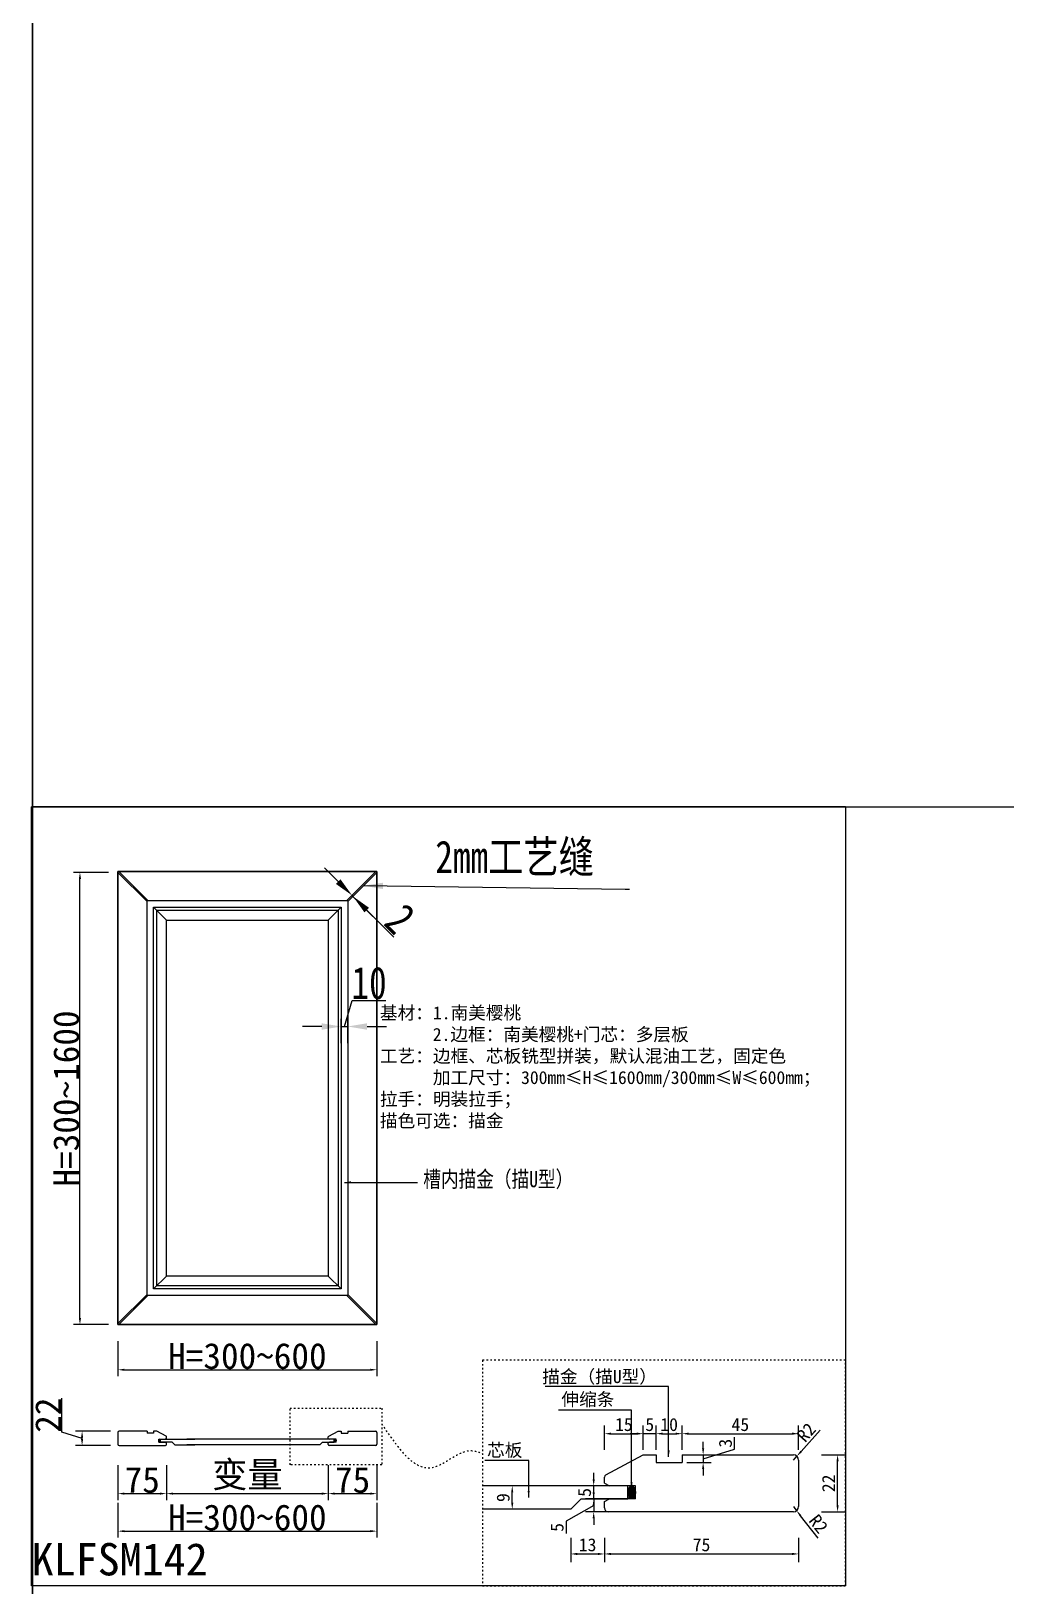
# Model space of a CAD drawing. Header units: millimetres. Extents: x 85186 to 129000, y -77269 to -36327.
# Drawn here: x 85316 to 86822, y -70512 to -68110 of the extents above; entities that cross this region are included whole.
import ezdxf

# ---------------------------------------------------------------- set-up
doc = ezdxf.new("R2010")
doc.units = ezdxf.units.MM
doc.linetypes.add('100', pattern=[30, 12, -18])
doc.layers.add('粗实线', color=7, linetype='Continuous')
doc.layers.add('细实线', color=251, linetype='Continuous')
doc.styles.add('KLF-1_宋体', font='SimSun.ttf')
doc.styles.get("Standard").update_dxf_attribs({"font": 'SimSun.ttf'})
doc.styles.add('ZB_宋体', font='SimSun.ttf')
doc.styles.add('宋体', font='SimSun.ttf', dxfattribs={"width": 0.8})
doc.dimstyles.new('ZB16-1.0+4倍大样', dxfattribs={"dimscale": 10, "dimtxt": 2, "dimasz": 1, "dimexe": 1.25, "dimexo": 0.625, "dimgap": 0.4, "dimtad": 1, "dimdec": 1, "dimlfac": 0.25, "dimtxsty": 'Standard', "dimcen": 2.5, "dimclrd": 144, "dimclre": 144, "dimclrt": 4, "dimadec": 0, "dimazin": 0, "dimtfac": 1, "dimtdec": 1, "dimtmove": 1, "dimatfit": 3, "dimfxlon": 1, "dimarcsym": 0})
doc.dimstyles.new('客来福标注小', dxfattribs={"dimscale": 20, "dimtxt": 2, "dimasz": 0.5, "dimexe": 0.5, "dimexo": 0, "dimgap": 0.05, "dimtad": 1, "dimdec": 0, "dimzin": 0, "dimdsep": 46, "dimtxsty": 'Standard', "dimcen": 0, "dimclrd": 256, "dimclre": 256, "dimclrt": 256, "dimadec": 0, "dimazin": 0, "dimtfac": 1, "dimtdec": 0, "dimtofl": 0, "dimtmove": 1, "dimatfit": 3, "dimfxl": 2.2, "dimfxlon": 1, "dimtolj": 1, "dimtzin": 0, "dimarcsym": 0})
doc.dimstyles.new('客来福衣柜标注大', dxfattribs={"dimscale": 20, "dimtxt": 2.5, "dimasz": 1.5, "dimexe": 0.6, "dimexo": 0, "dimgap": 0.1, "dimtad": 1, "dimdec": 0, "dimzin": 0, "dimdsep": 46, "dimtxsty": '宋体', "dimcen": 0, "dimclrd": 251, "dimclre": 251, "dimclrt": 256, "dimadec": 0, "dimazin": 0, "dimtfac": 1, "dimtdec": 0, "dimtofl": 0, "dimtmove": 1, "dimatfit": 3, "dimfxl": 3.8, "dimfxlon": 1, "dimtolj": 1, "dimtzin": 0, "dimarcsym": 0})

# ---------------------------------------------------------------- blocks, each defined once
blk = doc.blocks.new('*D2733')
at = {"lineweight": -2, "transparency": 16777216}
for p, q in [((85435.8, -69409.5), (85381.8, -69409.5)), ((85391.8, -70098.1), (85391.8, -69419.5)), ((85435.8, -70108.1), (85381.8, -70108.1))]:
    blk.add_line(p, q, dxfattribs=at)
at = {"transparency": 16777216}
for points in [[(85390.1, -69419.5), (85393.5, -69419.5), (85391.8, -69409.5)], [(85390.1, -70098.1), (85393.5, -70098.1), (85391.8, -70108.1)]]:
    blk.add_solid(points, dxfattribs=at)
at = {"layer": 'Defpoints', "color": 0, "transparency": 16777216}
for p in [(85391.8, -69409.5), (85494.1, -69409.5, 0), (85494.1, -70108.1, 0)]:
    blk.add_point(p, dxfattribs=at)
at = {"transparency": 16777216, "insert": (85370.8, -69758.8), "char_height": 40, "attachment_point": 5, "rotation": 90, "style": 'KLF-1_宋体'}
blk.add_mtext('\\A1;H=300~1600', dxfattribs=at)
blk = doc.blocks.new('*D2734')
at = {"lineweight": -2, "transparency": 16777216}
for p, q in [((85450.5, -70133.9), (85450.5, -70187.9)), ((85850.5, -70133.9), (85850.5, -70187.9)), ((85460.5, -70177.9), (85840.5, -70177.9))]:
    blk.add_line(p, q, dxfattribs=at)
at = {"transparency": 16777216}
for points in [[(85460.5, -70176.3), (85460.5, -70179.6), (85450.5, -70177.9)], [(85840.5, -70176.3), (85840.5, -70179.6), (85850.5, -70177.9)]]:
    blk.add_solid(points, dxfattribs=at)
at = {"layer": 'Defpoints', "color": 0, "transparency": 16777216}
for p in [(85850.5, -70038.8, 0), (85450.5, -70085.1, 0), (85850.5, -70177.9)]:
    blk.add_point(p, dxfattribs=at)
at = {"transparency": 16777216, "insert": (85650.5, -70156.9), "char_height": 40, "attachment_point": 5, "style": 'KLF-1_宋体'}
blk.add_mtext('\\A1;H=300~600', dxfattribs=at)
blk = doc.blocks.new('*D2735')
at = {"color": 251, "linetype": 'ByBlock', "lineweight": -2, "ltscale": 6, "transparency": 16777216}
for p, q in [((85791, -69423.8), (85769.8, -69402.6)), ((85808.9, -69448.4), (85820.7, -69436.6)), ((85810.3, -69449.8), (85822.1, -69438)), ((85813.6, -69446.5), (85812.2, -69445)), ((85876.6, -69509.5), (85813.6, -69446.5)), ((85834.8, -69467.7), (85856, -69488.9))]:
    blk.add_line(p, q, dxfattribs=at)
at = {"color": 251, "linetype": 'ByBlock', "ltscale": 6, "transparency": 16777216}
for points in [[(85794.5, -69420.3), (85787.4, -69427.4), (85812.2, -69445)], [(85838.3, -69464.1), (85831.3, -69471.2), (85813.6, -69446.5)]]:
    blk.add_solid(points, dxfattribs=at)
at = {"layer": 'Defpoints', "color": 0, "linetype": 'ByBlock', "ltscale": 6, "transparency": 16777216}
for p in [(85812.2, -69445), (85808.9, -69448.4), (85810.3, -69449.8)]:
    blk.add_point(p, dxfattribs=at)
at = {"linetype": 'ByBlock', "ltscale": 6, "transparency": 16777216, "insert": (85886.5, -69481.2), "char_height": 50, "attachment_point": 5, "rotation": 315, "style": '宋体'}
blk.add_mtext('\\A1;2', dxfattribs=at)
blk = doc.blocks.new('*D2736')
at = {"color": 251, "linetype": 'ByBlock', "lineweight": -2, "ltscale": 6, "transparency": 16777216}
for p, q in [((85800.5, -69647.6), (85812.5, -69607.6)), ((85812.5, -69607.6), (85864.4, -69607.6)), ((85795.5, -69673.4), (85795.5, -69635.6)), ((85805.5, -69673.4), (85805.5, -69635.6)), ((85765.5, -69647.6), (85735.5, -69647.6)), ((85795.5, -69647.6), (85805.5, -69647.6)), ((85835.5, -69647.6), (85865.5, -69647.6))]:
    blk.add_line(p, q, dxfattribs=at)
at = {"color": 251, "linetype": 'ByBlock', "ltscale": 6, "transparency": 16777216}
for points in [[(85765.5, -69642.6), (85765.5, -69652.6), (85795.5, -69647.6)], [(85835.5, -69642.6), (85835.5, -69652.6), (85805.5, -69647.6)]]:
    blk.add_solid(points, dxfattribs=at)
at = {"layer": 'Defpoints', "color": 0, "linetype": 'ByBlock', "ltscale": 6, "transparency": 16777216}
for p in [(85805.5, -69647.6), (85795.5, -69673.4), (85805.5, -69673.4)]:
    blk.add_point(p, dxfattribs=at)
at = {"linetype": 'ByBlock', "ltscale": 6, "transparency": 16777216, "insert": (85838.5, -69580.6), "char_height": 50, "attachment_point": 5, "style": '宋体'}
blk.add_mtext('\\A1;10', dxfattribs=at)
blk = doc.blocks.new('*D2737')
at = {"lineweight": -2, "transparency": 16777216}
for p, q in [((85450.5, -70325.3), (85450.5, -70379.3)), ((85525.5, -70325.3), (85525.5, -70379.3)), ((85460.5, -70369.3), (85515.5, -70369.3))]:
    blk.add_line(p, q, dxfattribs=at)
at = {"transparency": 16777216}
for points in [[(85460.5, -70367.6), (85460.5, -70370.9), (85450.5, -70369.3)], [(85515.5, -70367.6), (85515.5, -70370.9), (85525.5, -70369.3)]]:
    blk.add_solid(points, dxfattribs=at)
at = {"layer": 'Defpoints', "color": 0, "transparency": 16777216}
for p in [(85450.5, -70296.2), (85525.5, -70295), (85525.5, -70369.3)]:
    blk.add_point(p, dxfattribs=at)
at = {"transparency": 16777216, "insert": (85488, -70348.3), "char_height": 40, "attachment_point": 5, "style": 'KLF-1_宋体'}
blk.add_mtext('\\A1;75', dxfattribs=at)
blk = doc.blocks.new('*D2738')
at = {"lineweight": -2, "transparency": 16777216}
for p, q in [((85525.5, -70325.3), (85525.5, -70379.3)), ((85775.5, -70325.3), (85775.5, -70379.3)), ((85535.5, -70369.3), (85765.5, -70369.3))]:
    blk.add_line(p, q, dxfattribs=at)
at = {"transparency": 16777216}
for points in [[(85535.5, -70367.6), (85535.5, -70370.9), (85525.5, -70369.3)], [(85765.5, -70367.6), (85765.5, -70370.9), (85775.5, -70369.3)]]:
    blk.add_solid(points, dxfattribs=at)
at = {"layer": 'Defpoints', "color": 0, "transparency": 16777216}
for p in [(85525.5, -70295), (85775.5, -70304.4), (85775.5, -70369.3)]:
    blk.add_point(p, dxfattribs=at)
at = {"transparency": 16777216, "insert": (85650.5, -70342), "char_height": 40, "attachment_point": 5, "style": 'KLF-1_宋体'}
blk.add_mtext('\\A1;变量', dxfattribs=at)
blk = doc.blocks.new('*D2739')
at = {"lineweight": -2, "transparency": 16777216}
for p, q in [((85775.5, -70325.3), (85775.5, -70379.3)), ((85850.5, -70325.3), (85850.5, -70379.3)), ((85785.5, -70369.3), (85840.5, -70369.3))]:
    blk.add_line(p, q, dxfattribs=at)
at = {"transparency": 16777216}
for points in [[(85785.5, -70367.6), (85785.5, -70370.9), (85775.5, -70369.3)], [(85840.5, -70367.6), (85840.5, -70370.9), (85850.5, -70369.3)]]:
    blk.add_solid(points, dxfattribs=at)
at = {"layer": 'Defpoints', "color": 0, "transparency": 16777216}
for p in [(85775.5, -70304.4), (85850.5, -70296.2), (85850.5, -70369.3)]:
    blk.add_point(p, dxfattribs=at)
at = {"transparency": 16777216, "insert": (85813, -70348.3), "char_height": 40, "attachment_point": 5, "style": 'KLF-1_宋体'}
blk.add_mtext('\\A1;75', dxfattribs=at)
blk = doc.blocks.new('*D2740')
at = {"lineweight": -2, "transparency": 16777216}
for p, q in [((85363.6, -70274.5), (85363.6, -70221.8)), ((85395.1, -70283.9), (85363.6, -70274.5)), ((85439.1, -70272.9), (85385.1, -70272.9)), ((85395.1, -70284.9), (85395.1, -70282.9)), ((85439.1, -70294.9), (85385.1, -70294.9))]:
    blk.add_line(p, q, dxfattribs=at)
at = {"transparency": 16777216}
for points in [[(85393.4, -70282.9), (85396.8, -70282.9), (85395.1, -70272.9)], [(85393.4, -70284.9), (85396.8, -70284.9), (85395.1, -70294.9)]]:
    blk.add_solid(points, dxfattribs=at)
at = {"layer": 'Defpoints', "color": 0, "transparency": 16777216}
for p in [(85395.1, -70272.9), (85477, -70272.9), (85477, -70294.9)]:
    blk.add_point(p, dxfattribs=at)
at = {"transparency": 16777216, "insert": (85342.6, -70248.1), "char_height": 40, "attachment_point": 5, "rotation": 90, "style": 'KLF-1_宋体'}
blk.add_mtext('\\A1;22', dxfattribs=at)
blk = doc.blocks.new('*D2741')
at = {"lineweight": -2, "transparency": 16777216}
for p, q in [((85450.5, -70383.3), (85450.5, -70437.3)), ((85850.5, -70383.3), (85850.5, -70437.3)), ((85460.5, -70427.3), (85840.5, -70427.3))]:
    blk.add_line(p, q, dxfattribs=at)
at = {"transparency": 16777216}
for points in [[(85460.5, -70425.6), (85460.5, -70428.9), (85450.5, -70427.3)], [(85840.5, -70425.6), (85840.5, -70428.9), (85850.5, -70427.3)]]:
    blk.add_solid(points, dxfattribs=at)
at = {"layer": 'Defpoints', "color": 0, "transparency": 16777216}
for p in [(85850.5, -70288.1, 0), (85450.5, -70334.4, 0), (85850.5, -70427.3)]:
    blk.add_point(p, dxfattribs=at)
at = {"transparency": 16777216, "insert": (85650.5, -70406.3), "char_height": 40, "attachment_point": 5, "style": 'KLF-1_宋体'}
blk.add_mtext('\\A1;H=300~600', dxfattribs=at)
blk = doc.blocks.new('*D2742')
at = {"color": 144, "lineweight": -2, "transparency": 16777216}
for p, q in [((86084.7, -70357.4), (86047.2, -70357.4)), ((86059.7, -70383.4), (86059.7, -70367.4)), ((86084.7, -70393.4), (86047.2, -70393.4))]:
    blk.add_line(p, q, dxfattribs=at)
at = {"color": 144, "transparency": 16777216}
for points in [[(86058, -70367.4), (86061.3, -70367.4), (86059.7, -70357.4)], [(86058, -70383.4), (86061.3, -70383.4), (86059.7, -70393.4)]]:
    blk.add_solid(points, dxfattribs=at)
at = {"layer": 'Defpoints', "color": 0, "transparency": 16777216}
for p in [(86059.7, -70357.4), (86133.1, -70357.4), (86133.1, -70393.4)]:
    blk.add_point(p, dxfattribs=at)
at = {"color": 4, "transparency": 16777216, "insert": (86045.7, -70375.4), "char_height": 20, "attachment_point": 5, "rotation": 90}
blk.add_mtext('9', dxfattribs=at)
blk = doc.blocks.new('*D2743')
at = {"color": 144, "lineweight": -2, "transparency": 16777216}
for p, q in [((86202.1, -70437.5), (86202.1, -70475)), ((86502.1, -70437.5), (86502.1, -70475)), ((86212.1, -70462.5), (86492.1, -70462.5))]:
    blk.add_line(p, q, dxfattribs=at)
at = {"color": 144, "transparency": 16777216}
for points in [[(86212.1, -70460.8), (86212.1, -70464.2), (86202.1, -70462.5)], [(86492.1, -70460.8), (86492.1, -70464.2), (86502.1, -70462.5)]]:
    blk.add_solid(points, dxfattribs=at)
at = {"layer": 'Defpoints', "color": 0, "transparency": 16777216}
for p in [(86202.1, -70343.8), (86502.1, -70343.8), (86502.1, -70462.5)]:
    blk.add_point(p, dxfattribs=at)
at = {"color": 4, "transparency": 16777216, "insert": (86352.1, -70448.5), "char_height": 20, "attachment_point": 5}
blk.add_mtext('75', dxfattribs=at)
blk = doc.blocks.new('*D2744')
at = {"color": 144, "lineweight": -2, "transparency": 16777216}
for p, q in [((86537.3, -70309.4), (86574.8, -70309.4)), ((86562.3, -70387.4), (86562.3, -70319.4)), ((86537.3, -70397.4), (86574.8, -70397.4))]:
    blk.add_line(p, q, dxfattribs=at)
at = {"color": 144, "transparency": 16777216}
for points in [[(86560.6, -70319.4), (86564, -70319.4), (86562.3, -70309.4)], [(86560.6, -70387.4), (86564, -70387.4), (86562.3, -70397.4)]]:
    blk.add_solid(points, dxfattribs=at)
at = {"layer": 'Defpoints', "color": 0, "transparency": 16777216}
for p in [(86441.2, -70309.4), (86562.3, -70309.4), (86441.2, -70397.4)]:
    blk.add_point(p, dxfattribs=at)
at = {"color": 4, "transparency": 16777216, "insert": (86548.3, -70353.4), "char_height": 20, "attachment_point": 5, "rotation": 90}
blk.add_mtext('22', dxfattribs=at)
blk = doc.blocks.new('*D2745')
at = {"color": 144, "lineweight": -2, "transparency": 16777216}
for p, q in [((86150.1, -70437.5), (86150.1, -70475)), ((86202.1, -70437.5), (86202.1, -70475)), ((86160.1, -70462.5), (86192.1, -70462.5))]:
    blk.add_line(p, q, dxfattribs=at)
at = {"color": 144, "transparency": 16777216}
for points in [[(86160.1, -70460.8), (86160.1, -70464.2), (86150.1, -70462.5)], [(86192.1, -70460.8), (86192.1, -70464.2), (86202.1, -70462.5)]]:
    blk.add_solid(points, dxfattribs=at)
at = {"layer": 'Defpoints', "color": 0, "transparency": 16777216}
for p in [(86150.1, -70393.4), (86202.1, -70386.4), (86202.1, -70462.5)]:
    blk.add_point(p, dxfattribs=at)
at = {"color": 4, "transparency": 16777216, "insert": (86176.1, -70448.5), "char_height": 20, "attachment_point": 5}
blk.add_mtext('13', dxfattribs=at)
blk = doc.blocks.new('*D2746')
at = {"color": 144, "lineweight": -2, "transparency": 16777216}
for p, q in [((86202.1, -70301.7), (86202.1, -70264.2)), ((86262.1, -70301.7), (86262.1, -70264.2)), ((86212.1, -70276.7), (86252.1, -70276.7))]:
    blk.add_line(p, q, dxfattribs=at)
at = {"color": 144, "transparency": 16777216}
for points in [[(86212.1, -70275), (86212.1, -70278.3), (86202.1, -70276.7)], [(86252.1, -70275), (86252.1, -70278.3), (86262.1, -70276.7)]]:
    blk.add_solid(points, dxfattribs=at)
at = {"layer": 'Defpoints', "color": 0, "transparency": 16777216}
for p in [(86262.1, -70276.7), (86262.1, -70328.1), (86202.1, -70367.3)]:
    blk.add_point(p, dxfattribs=at)
at = {"color": 4, "transparency": 16777216, "insert": (86232.1, -70262.7), "char_height": 20, "attachment_point": 5}
blk.add_mtext('15', dxfattribs=at)
blk = doc.blocks.new('*D2747')
at = {"color": 144, "lineweight": -2, "transparency": 16777216}
for p, q in [((86282.1, -70301.7), (86282.1, -70264.2)), ((86322.1, -70301.7), (86322.1, -70264.2)), ((86292.1, -70276.7), (86312.1, -70276.7))]:
    blk.add_line(p, q, dxfattribs=at)
at = {"color": 144, "transparency": 16777216}
for points in [[(86292.1, -70275), (86292.1, -70278.3), (86282.1, -70276.7)], [(86312.1, -70275), (86312.1, -70278.3), (86322.1, -70276.7)]]:
    blk.add_solid(points, dxfattribs=at)
at = {"layer": 'Defpoints', "color": 0, "transparency": 16777216}
for p in [(86322.1, -70276.7), (86282.1, -70309.4), (86322.1, -70309.4)]:
    blk.add_point(p, dxfattribs=at)
at = {"color": 4, "transparency": 16777216, "insert": (86302.1, -70262.7), "char_height": 20, "attachment_point": 5}
blk.add_mtext('10', dxfattribs=at)
blk = doc.blocks.new('*D2748')
at = {"color": 144, "lineweight": -2, "transparency": 16777216}
for p, q in [((86322.1, -70301.7), (86322.1, -70264.2)), ((86502.1, -70301.7), (86502.1, -70264.2)), ((86332.1, -70276.7), (86492.1, -70276.7))]:
    blk.add_line(p, q, dxfattribs=at)
at = {"color": 144, "transparency": 16777216}
for points in [[(86332.1, -70275), (86332.1, -70278.3), (86322.1, -70276.7)], [(86492.1, -70275), (86492.1, -70278.3), (86502.1, -70276.7)]]:
    blk.add_solid(points, dxfattribs=at)
at = {"layer": 'Defpoints', "color": 0, "transparency": 16777216}
for p in [(86502.1, -70276.7), (86322.1, -70315.4), (86502.1, -70343.8)]:
    blk.add_point(p, dxfattribs=at)
at = {"color": 4, "transparency": 16777216, "insert": (86412.1, -70262.7), "char_height": 20, "attachment_point": 5}
blk.add_mtext('45', dxfattribs=at)
blk = doc.blocks.new('*D2749')
at = {"color": 144, "lineweight": -2, "transparency": 16777216}
for p, q in [((86262.1, -70301.7), (86262.1, -70264.2)), ((86282.1, -70301.7), (86282.1, -70264.2)), ((86252.1, -70276.7), (86242.1, -70276.7)), ((86282.1, -70276.7), (86262.1, -70276.7)), ((86292.1, -70276.7), (86302.1, -70276.7))]:
    blk.add_line(p, q, dxfattribs=at)
at = {"color": 144, "transparency": 16777216}
for points in [[(86252.1, -70275), (86252.1, -70278.3), (86262.1, -70276.7)], [(86292.1, -70275), (86292.1, -70278.3), (86282.1, -70276.7)]]:
    blk.add_solid(points, dxfattribs=at)
at = {"layer": 'Defpoints', "color": 0, "transparency": 16777216}
for p in [(86262.1, -70276.7), (86262.1, -70309.4), (86282.1, -70309.4)]:
    blk.add_point(p, dxfattribs=at)
at = {"color": 4, "transparency": 16777216, "insert": (86272.1, -70262.7), "char_height": 20, "attachment_point": 5}
blk.add_mtext('5', dxfattribs=at)
blk = doc.blocks.new('*D2750')
at = {"color": 144, "lineweight": -2, "transparency": 16777216}
for p, q in [((86403.1, -70300.8), (86403.1, -70282)), ((86329.6, -70309.4), (86367.1, -70309.4)), ((86354.6, -70299.4), (86354.6, -70289.4)), ((86354.6, -70315.4), (86403.1, -70300.8)), ((86354.6, -70309.4), (86354.6, -70321.4)), ((86354.6, -70309.4), (86354.6, -70321.4)), ((86329.6, -70321.4), (86367.1, -70321.4)), ((86354.6, -70331.4), (86354.6, -70341.4))]:
    blk.add_line(p, q, dxfattribs=at)
at = {"color": 144, "transparency": 16777216}
for points in [[(86352.9, -70299.4), (86356.3, -70299.4), (86354.6, -70309.4)], [(86352.9, -70331.4), (86356.3, -70331.4), (86354.6, -70321.4)]]:
    blk.add_solid(points, dxfattribs=at)
at = {"layer": 'Defpoints', "color": 0, "transparency": 16777216}
for p in [(86322.1, -70309.4), (86322.1, -70321.4), (86354.6, -70321.4)]:
    blk.add_point(p, dxfattribs=at)
at = {"color": 4, "transparency": 16777216, "insert": (86389.1, -70291.4), "char_height": 20, "attachment_point": 5, "rotation": 90}
blk.add_mtext('3', dxfattribs=at)
blk = doc.blocks.new('*D2751')
at = {"color": 144, "lineweight": -2, "transparency": 16777216}
for p, q in [((86210.5, -70357.4), (86173, -70357.4)), ((86185.5, -70347.4), (86185.5, -70337.4)), ((86185.5, -70377.4), (86185.5, -70357.4)), ((86210.5, -70377.4), (86173, -70377.4)), ((86185.5, -70387.4), (86185.5, -70397.4))]:
    blk.add_line(p, q, dxfattribs=at)
at = {"color": 144, "transparency": 16777216}
for points in [[(86183.9, -70347.4), (86187.2, -70347.4), (86185.5, -70357.4)], [(86183.9, -70387.4), (86187.2, -70387.4), (86185.5, -70377.4)]]:
    blk.add_solid(points, dxfattribs=at)
at = {"layer": 'Defpoints', "color": 0, "transparency": 16777216}
for p in [(86185.5, -70357.4), (86221.9, -70357.4), (86221.9, -70377.4)]:
    blk.add_point(p, dxfattribs=at)
at = {"color": 4, "transparency": 16777216, "insert": (86171.5, -70367.4), "char_height": 20, "attachment_point": 5, "rotation": 90}
blk.add_mtext('5', dxfattribs=at)
blk = doc.blocks.new('*D2752')
at = {"color": 144, "lineweight": -2, "transparency": 16777216}
for p, q in [((86185.5, -70367.4), (86185.5, -70357.4)), ((86210.5, -70377.4), (86173, -70377.4)), ((86185.5, -70377.4), (86185.5, -70397.4)), ((86185.5, -70377.4), (86185.5, -70397.4)), ((86185.5, -70387.4), (86143, -70412)), ((86210.5, -70397.4), (86173, -70397.4)), ((86185.5, -70407.4), (86185.5, -70417.4)), ((86143, -70412), (86143, -70430.9))]:
    blk.add_line(p, q, dxfattribs=at)
at = {"color": 144, "transparency": 16777216}
for points in [[(86183.9, -70367.4), (86187.2, -70367.4), (86185.5, -70377.4)], [(86183.9, -70407.4), (86187.2, -70407.4), (86185.5, -70397.4)]]:
    blk.add_solid(points, dxfattribs=at)
at = {"layer": 'Defpoints', "color": 0, "transparency": 16777216}
for p in [(86221.9, -70377.4), (86185.5, -70397.4), (86221.9, -70397.4)]:
    blk.add_point(p, dxfattribs=at)
at = {"color": 4, "transparency": 16777216, "insert": (86129, -70421.5), "char_height": 20, "attachment_point": 5, "rotation": 90}
blk.add_mtext('5', dxfattribs=at)
blk = doc.blocks.new('*D2753')
at = {"color": 144, "lineweight": -2, "transparency": 16777216}
for p, q in [((86535.5, -70271.3), (86506.1, -70304)), ((86494.1, -70317.4), (86499.4, -70311.4))]:
    blk.add_line(p, q, dxfattribs=at)
at = {"color": 144, "transparency": 16777216}
blk.add_solid([(86504.9, -70302.9), (86507.3, -70305.1), (86499.4, -70311.4)], dxfattribs=at)
at = {"layer": 'Defpoints', "color": 0, "transparency": 16777216}
for p in [(86499.4, -70311.4), (86494.1, -70317.4)]:
    blk.add_point(p, dxfattribs=at)
at = {"color": 4, "transparency": 16777216, "insert": (86513.7, -70274.6), "char_height": 20, "attachment_point": 5, "rotation": 48.0417}
blk.add_mtext('R2', dxfattribs=at)
blk = doc.blocks.new('*D2754')
at = {"color": 144, "lineweight": -2, "transparency": 16777216}
for p, q in [((86494.1, -70389.4), (86499, -70395.7)), ((86532.4, -70438), (86505.2, -70403.5))]:
    blk.add_line(p, q, dxfattribs=at)
at = {"color": 144, "transparency": 16777216}
blk.add_solid([(86506.5, -70402.5), (86503.9, -70404.6), (86499, -70395.7)], dxfattribs=at)
at = {"layer": 'Defpoints', "color": 0, "transparency": 16777216}
for p in [(86494.1, -70389.4), (86499, -70395.7)]:
    blk.add_point(p, dxfattribs=at)
at = {"color": 4, "transparency": 16777216, "insert": (86532.9, -70416), "char_height": 20, "attachment_point": 5, "rotation": 308.2195}
blk.add_mtext('R2', dxfattribs=at)

msp = doc.modelspace()

# ---------------------------------------------------------------- hatches: boundary and pattern name
at = {"layer": '细实线'}
h = msp.add_hatch(color=256, dxfattribs=at)
edge = h.paths.add_edge_path()
edge.add_ellipse((85514.951, -70287.443), major_axis=(0, 2.5), ratio=0.6, start_angle=90, end_angle=180, ccw=False)
edge.add_ellipse((85514.951, -70287.443), major_axis=(0, 2.5), ratio=0.6, start_angle=0, end_angle=90, ccw=False)
edge.add_ellipse((85514.951, -70287.443), major_axis=(0, 2.5), ratio=0.6, start_angle=180, end_angle=360, ccw=False)
h = msp.add_hatch(color=256, dxfattribs=at)
edge = h.paths.add_edge_path()
edge.add_ellipse((85786.045, -70287.443), major_axis=(0, 2.5), ratio=0.6, start_angle=180, end_angle=270)
edge.add_ellipse((85786.045, -70287.443), major_axis=(0, 2.5), ratio=0.6, start_angle=270, end_angle=360)
edge.add_ellipse((85786.045, -70287.443), major_axis=(0, 2.5), ratio=0.6, start_angle=0, end_angle=180)
h = msp.add_hatch(color=256, dxfattribs=at)
edge = h.paths.add_edge_path()
edge.add_ellipse((86244.061, -70367.384), major_axis=(0, 10), ratio=0.6, start_angle=180, end_angle=270)
edge.add_ellipse((86244.061, -70367.384), major_axis=(0, 10), ratio=0.6, start_angle=270, end_angle=360)
edge.add_ellipse((86244.061, -70367.384), major_axis=(0, 10), ratio=0.6, start_angle=0, end_angle=180)

# ---------------------------------------------------------------- linework, layer by layer
for p, q in [((85318.615, -36326.918), (85318.615, -77269.2)), ((86574.299, -69308.236), (85317.175, -69308.236)), ((85317.175, -69308.236), (86574.299, -69308.236)), ((85317.175, -69308.236), (128998.286, -69308.236)), ((85862.959, -69308.236), (85531.801, -69308.236)), ((86001.069, -69308.236), (85862.959, -69308.236)), ((85862.959, -69308.236), (86340.098, -69308.236)), ((86340.098, -69308.236), (86001.069, -69308.236)), ((86574.299, -69308.236), (86340.098, -69308.236)), ((86574.299, -69308.236), (86340.098, -69308.236)), ((85534.451, -70289.943), (85538.451, -70293.943)), ((85766.545, -70289.943), (85762.545, -70293.943)), ((86166.061, -70377.384), (86150.061, -70393.384))]:
    msp.add_line(p, q)
at = {"color": 0}
msp.add_line((85317.175, -70511.858), (85317.175, -69308.236), dxfattribs=at)
at = {"color": 3}
for q in [(85317.175, -69308.236), (86574.299, -70511.858)]:
    msp.add_line((86574.299, -69308.236), q, dxfattribs=at)
msp.add_lwpolyline([(85318.615, -36326.918), (128998.287, -36326.918), (128998.287, -77269.2), (85318.615, -77269.2)], close=True)
at = {"color": 0}
for points in [[(85317.175, -69308.236), (86574.299, -69308.236), (86574.299, -70511.858), (85317.175, -70511.858)], [(85450.451, -69408.094), (85850.451, -69408.094), (85850.451, -70108.094), (85450.451, -70108.094)]]:
    msp.add_lwpolyline(points, close=True, dxfattribs=at)
at = {"color": 2}
msp.add_lwpolyline([(85450.451, -70108.094), (85850.451, -70108.094), (85850.451, -69408.094), (85450.451, -69408.094)], close=True, dxfattribs=at)
at = {"color": 251, "linetype": '100', "ltscale": 0.2}
for points in [[(86574.299, -70163.159), (86013.764, -70163.159), (86013.764, -70511.858), (86574.299, -70511.858)], [(85716.48, -70237.347), (85858.108, -70237.347), (85858.108, -70324.712), (85716.48, -70324.712)]]:
    msp.add_lwpolyline(points, close=True, dxfattribs=at)
msp.add_open_spline([(85858.108, -70261.653), (85883.056, -70298.746), (85922.318, -70357.123), (85981.878, -70297.448), (86006.676, -70304.213), (86013.764, -70307.891)], degree=3, knots=[0, 0, 0, 0, 104.12393614, 163.86704004, 188.21827368, 188.21827368, 188.21827368, 188.21827368], dxfattribs=at)
at = {"layer": '粗实线'}
for p, q in [((85450.451, -70274.943), (85450.451, -70292.943)), ((85495.451, -70272.943), (85452.451, -70272.943)), ((85495.451, -70272.943), (85495.451, -70275.943)), ((85505.451, -70275.943), (85495.451, -70275.943)), ((85510.451, -70272.943), (85505.451, -70272.943)), ((85505.451, -70272.943), (85505.451, -70275.943)), ((85524.921, -70280.661), (85510.451, -70272.943)), ((85513.451, -70284.943), (85523.451, -70284.943)), ((85513.451, -70289.943), (85513.451, -70284.943)), ((85516.451, -70289.943), (85516.451, -70284.943)), ((85516.451, -70284.943), (85569.194, -70284.943)), ((85525.451, -70283.943), (85523.451, -70284.943)), ((85525.451, -70283.943), (85525.451, -70281.543)), ((85784.545, -70284.943), (85556.914, -70284.943)), ((85775.545, -70283.943), (85775.545, -70281.543)), ((85775.545, -70283.943), (85777.545, -70284.943)), ((85776.074, -70280.661), (85790.545, -70272.943)), ((85787.545, -70284.943), (85777.545, -70284.943)), ((85784.545, -70289.943), (85784.545, -70284.943)), ((85787.545, -70289.943), (85787.545, -70284.943)), ((85790.545, -70272.943), (85795.545, -70272.943)), ((85795.545, -70272.943), (85795.545, -70275.943)), ((85795.545, -70275.943), (85805.545, -70275.943)), ((85805.545, -70272.943), (85848.545, -70272.943)), ((85805.545, -70272.943), (85805.545, -70275.943)), ((85850.545, -70274.943), (85850.545, -70292.943)), ((85452.451, -70294.943), (85523.951, -70294.943)), ((85513.451, -70289.943), (85523.451, -70289.943)), ((85534.451, -70289.943), (85516.451, -70289.943)), ((85525.451, -70290.943), (85523.451, -70289.943)), ((85525.451, -70293.443), (85525.451, -70290.943)), ((85538.451, -70293.943), (85569.219, -70293.943)), ((85762.545, -70293.943), (85556.889, -70293.943)), ((85766.545, -70289.943), (85784.545, -70289.943)), ((85775.545, -70290.943), (85777.545, -70289.943)), ((85775.545, -70293.443), (85775.545, -70290.943)), ((85848.545, -70294.943), (85777.045, -70294.943)), ((85787.545, -70289.943), (85777.545, -70289.943)), ((86204.179, -70340.255), (86262.061, -70309.384)), ((86262.061, -70309.384), (86282.061, -70309.384)), ((86322.061, -70309.384), (86494.061, -70309.384)), ((86502.061, -70317.384), (86502.061, -70389.384)), ((86238.061, -70357.384), (86013.764, -70357.384)), ((86202.061, -70353.384), (86202.061, -70343.784)), ((86202.061, -70353.384), (86210.061, -70357.384)), ((86250.061, -70357.384), (86210.061, -70357.384)), ((86238.061, -70377.384), (86238.061, -70357.384)), ((86250.061, -70377.384), (86250.061, -70357.384)), ((86166.061, -70377.384), (86238.061, -70377.384)), ((86202.061, -70381.384), (86210.061, -70377.384)), ((86202.061, -70391.384), (86202.061, -70381.384)), ((86250.061, -70377.384), (86210.061, -70377.384)), ((86150.061, -70393.384), (86013.764, -70393.384)), ((86494.061, -70397.384), (86208.061, -70397.384))]:
    msp.add_line(p, q, dxfattribs=at)
at = {"layer": '粗实线', "color": 1}
for p, q in [((86282.061, -70309.384), (86282.061, -70321.384)), ((86322.061, -70309.384), (86322.061, -70321.384)), ((86282.061, -70321.384), (86322.061, -70321.384))]:
    msp.add_line(p, q, dxfattribs=at)
at = {"layer": '粗实线'}
for points in [[(85450.451, -69408.094), (85850.545, -69408.094), (85850.545, -70108.094), (85450.451, -70108.094)], [(85525.451, -69483.094), (85775.545, -69483.094), (85775.545, -70033.094), (85525.451, -70033.094)]]:
    msp.add_lwpolyline(points, close=True, dxfattribs=at)
at = {"layer": '粗实线', "color": 1}
for points in [[(85495.451, -69453.094), (85805.545, -69453.094), (85805.545, -70063.094), (85495.451, -70063.094)], [(85505.451, -69463.094), (85795.545, -69463.094), (85795.545, -70053.094), (85505.451, -70053.094)]]:
    msp.add_lwpolyline(points, close=True, dxfattribs=at)
at = {"layer": '粗实线'}
for centre, radius, start, end in [((85452.451, -70274.943), 2, 90, 180), ((85524.451, -70281.543), 1, 0, 61.927513), ((85776.545, -70281.543), 1, 118.072487, 180), ((85848.545, -70274.943), 2, 0, 90), ((85452.451, -70292.943), 2, 180, 270), ((85523.951, -70293.443), 1.5, 270, 0), ((85777.045, -70293.443), 1.5, 180, 270), ((85848.545, -70292.943), 2, 270, 0), ((86494.061, -70317.384), 8, 0, 90), ((86206.061, -70343.784), 4, 118.072487, 180), ((86208.061, -70391.384), 6, 180, 270), ((86494.061, -70389.384), 8, 270, 0)]:
    msp.add_arc(centre, radius, start, end, dxfattribs=at)
at = {"layer": '细实线'}
for p, q in [((85495.451, -69454.508, 0), (85450.451, -69409.508, 0)), ((85496.865, -69453.094, 0), (85451.865, -69408.094, 0)), ((85804.131, -69453.094, 0), (85849.131, -69408.094, 0)), ((85805.545, -69454.508, 0), (85850.545, -69409.508, 0)), ((85525.451, -69483.094, 0), (85505.451, -69463.094, 0)), ((85775.545, -69483.094, 0), (85795.545, -69463.094, 0)), ((85525.451, -70033.094, 0), (85505.451, -70053.094, 0)), ((85775.545, -70033.094, 0), (85795.545, -70053.094, 0)), ((85495.451, -70061.68, 0), (85450.451, -70106.68, 0)), ((85496.865, -70063.094, 0), (85451.865, -70108.094, 0)), ((85804.131, -70063.094, 0), (85849.131, -70108.094, 0)), ((85805.545, -70061.68, 0), (85850.545, -70106.68, 0))]:
    msp.add_line(p, q, dxfattribs=at)
msp.add_lwpolyline([(85510.451, -69468.094), (85790.545, -69468.094), (85790.545, -70048.094), (85510.451, -70048.094)], close=True, dxfattribs=at)
at = {"layer": '细实线', "extrusion": (0, 0, -1)}
msp.add_ellipse((85514.951, -70287.443), major_axis=(0, 2.5), ratio=0.6, dxfattribs=at)
at = {"layer": '细实线'}
for centre, major_axis in [((85786.045, -70287.443), (0, 2.5)), ((86244.061, -70367.384), (0, 10))]:
    msp.add_ellipse(centre, major_axis=major_axis, ratio=0.6, dxfattribs=at)

# ---------------------------------------------------------------- texts
at = {"lineweight": 25, "attachment_point": 1}
for s, insert, char_height, width, style in [('基材：1.南美樱桃\\P      2.边框：南美樱桃+门芯：多层板\\P工艺：边框、芯板铣型拼装，默认混油工艺，固定色\\P      加工尺寸：300mm≤H≤1600mm/300mm≤W≤600mm；\\P拉手：明装拉手；\\P描色可选：描金', (85855.267, -69616.446), 20, 722.3022, 'ZB_宋体'), ('KLFSM142', (85317.175, -70445.657), 50, 6766.6201, 'KLF-1_宋体')]:
    msp.add_mtext(s, dxfattribs=dict(at, insert=insert, char_height=char_height, width=width, style=style))
at = {"color": 2, "char_height": 20, "attachment_point": 9, "style": 'ZB_宋体'}
for s, insert in [('{\\C256;描金（描U型）}', (86283.231, -70201.031)), ('{\\C256;伸缩条}', (86217.436, -70235.741)), ('{\\C256;芯板}', (86075.36, -70314.374))]:
    msp.add_mtext(s, dxfattribs=dict(at, insert=insert))
at = {"layer": '粗实线', "width": 545.0046, "attachment_point": 1, "style": '宋体'}
for s, insert, char_height in [('2mm工艺缝', (85940.769, -69360.382, 0), 50), ('槽内描金（描U型）', (85922.18, -69870.788), 25)]:
    msp.add_mtext(s, dxfattribs=dict(at, insert=insert, char_height=char_height))

# ---------------------------------------------------------------- dimensions: what is measured, and where the dimension line sits
at = {"color": 0}
dim = msp.add_linear_dim(base=(85391.803, -69409.508, 0), p1=(85494.08, -70108.094), p2=(85494.08, -69409.508, 0), angle=90, text='H=300~1600', dimstyle='客来福标注小', override={"dimtxsty": 'KLF-1_宋体'}, dxfattribs=at)
dim.commit()
dim.dimension.update_dxf_attribs({"geometry": '*D2733', "text_midpoint": (85370.803, -69758.801, 0)})
at = {"color": 0, "linetype": 'ByBlock', "ltscale": 6}
dim = msp.add_linear_dim(base=(85812.185, -69445.04, 0), p1=(85810.269, -69449.784, 0), p2=(85808.855, -69448.369, 0), angle=135, dimstyle='客来福衣柜标注大', override={"dimtxsty": '宋体'}, dxfattribs=at)
dim.commit()
dim.dimension.update_dxf_attribs({"geometry": '*D2735', "text_midpoint": (85894.152, -69473.524, 0), "dimtype": 161})
dim = msp.add_linear_dim(base=(85805.545, -69647.573), p1=(85795.545, -69673.381), p2=(85805.545, -69673.381), dimstyle='客来福衣柜标注大', override={"dimtxsty": '宋体'}, dxfattribs=at)
dim.commit()
dim.dimension.update_dxf_attribs({"geometry": '*D2736', "text_midpoint": (85814.545, -69580.573)})
at = {"color": 0}
for base, p1, p2, text, picture, middle in [((85850.545, -70177.945), (85450.451, -70085.116, 0), (85850.545, -70038.778, 0), 'H=300~600', '*D2734', (85650.498, -70156.945)), ((85850.545, -70427.273), (85450.451, -70334.444, 0), (85850.545, -70288.106, 0), 'H=300~600', '*D2741', (85650.498, -70406.273)), ((85775.545, -70369.272), (85525.451, -70294.956), (85775.545, -70304.406), '变量', '*D2738', (85650.498, -70342.015))]:
    dim = msp.add_linear_dim(base=base, p1=p1, p2=p2, text=text, dimstyle='客来福标注小', override={"dimtxsty": 'KLF-1_宋体'}, dxfattribs=at)
    dim.commit()
    dim.dimension.update_dxf_attribs({"geometry": picture, "text_midpoint": middle})
dim = msp.add_linear_dim(base=(85395.1, -70272.943), p1=(85476.984, -70294.943), p2=(85476.984, -70272.943), angle=90, dimstyle='客来福标注小', override={"dimtxsty": 'KLF-1_宋体'}, dxfattribs=at)
dim.commit()
dim.dimension.update_dxf_attribs({"geometry": '*D2740', "text_midpoint": (85342.6, -70273.493)})
at = {"color": 2}
dim = msp.add_linear_dim(base=(86262.061, -70276.668), p1=(86202.061, -70367.344), p2=(86262.061, -70328.144), dimstyle='ZB16-1.0+4倍大样', dxfattribs=at)
dim.commit()
dim.dimension.update_dxf_attribs({"geometry": '*D2746', "text_midpoint": (86232.061, -70276.668), "dimtype": 160})
for base, p1, p2, picture, middle in [((86262.061, -70276.668), (86282.061, -70309.384), (86262.061, -70309.384), '*D2749', (86272.061, -70262.668)), ((86322.061, -70276.668), (86282.061, -70309.384), (86322.061, -70309.384), '*D2747', (86302.061, -70262.668)), ((86502.061, -70276.668), (86322.061, -70315.384), (86502.061, -70343.784), '*D2748', (86412.061, -70262.668)), ((86502.061, -70462.484), (86202.061, -70343.784), (86502.061, -70343.784), '*D2743', (86352.061, -70448.484)), ((86202.061, -70462.484), (86150.061, -70393.384), (86202.061, -70386.384), '*D2745', (86176.061, -70448.484))]:
    dim = msp.add_linear_dim(base=base, p1=p1, p2=p2, dimstyle='ZB16-1.0+4倍大样', dxfattribs=at)
    dim.commit()
    dim.dimension.update_dxf_attribs({"geometry": picture, "text_midpoint": middle})
for center, mpoint, picture, middle in [((86494.061, -70317.384), (86499.41, -70311.435), '*D2753', (86513.711, -70274.59)), ((86494.061, -70389.384), (86499.011, -70395.669), '*D2754', (86532.877, -70416.046))]:
    dim = msp.add_radius_dim(center=center, mpoint=mpoint, dimstyle='ZB16-1.0+4倍大样', dxfattribs=at)
    dim.commit()
    dim.dimension.update_dxf_attribs({"geometry": picture, "text_midpoint": middle})
for base, p1, p2, picture, middle in [((86354.597, -70321.384), (86322.061, -70309.384), (86322.061, -70321.384), '*D2750', (86389.097, -70296.834)), ((86562.295, -70309.384), (86441.244, -70397.384), (86441.244, -70309.384), '*D2744', (86548.295, -70353.384)), ((86185.526, -70357.384), (86221.909, -70377.384), (86221.909, -70357.384), '*D2751', (86171.526, -70367.384))]:
    dim = msp.add_linear_dim(base=base, p1=p1, p2=p2, angle=90, dimstyle='ZB16-1.0+4倍大样', dxfattribs=at)
    dim.commit()
    dim.dimension.update_dxf_attribs({"geometry": picture, "text_midpoint": middle})
at = {"color": 0}
for base, p1, p2, picture, middle in [((85525.451, -70369.272), (85450.451, -70296.156), (85525.451, -70294.956), '*D2737', (85487.951, -70348.272)), ((85850.545, -70369.272), (85775.545, -70304.406), (85850.545, -70296.156), '*D2739', (85813.045, -70348.272))]:
    dim = msp.add_linear_dim(base=base, p1=p1, p2=p2, dimstyle='客来福标注小', override={"dimtxsty": 'KLF-1_宋体'}, dxfattribs=at)
    dim.commit()
    dim.dimension.update_dxf_attribs({"geometry": picture, "text_midpoint": middle})
at = {"color": 2}
dim = msp.add_linear_dim(base=(86059.68, -70357.384), p1=(86133.073, -70393.384), p2=(86133.073, -70357.384), angle=90, text='9', dimstyle='ZB16-1.0+4倍大样', dxfattribs=at)
dim.commit()
dim.dimension.update_dxf_attribs({"geometry": '*D2742', "text_midpoint": (86045.68, -70375.384)})
dim = msp.add_linear_dim(base=(86185.526, -70397.384), p1=(86221.909, -70377.384), p2=(86221.909, -70397.384), angle=90, dimstyle='ZB16-1.0+4倍大样', dxfattribs=at)
dim.commit()
dim.dimension.update_dxf_attribs({"geometry": '*D2752', "text_midpoint": (86143.026, -70416.049), "dimtype": 160})

# ---------------------------------------------------------------- leaders
at = {"color": 0, "linetype": 'ByBlock', "ltscale": 6}
msp.add_leader([(85830.091, -69429.962, 0), (86234.189, -69435.246), (86240.705, -69435.246)], dimstyle='客来福衣柜标注大', override={"dimtxsty": '宋体'}, dxfattribs=at)
at = {"color": 0}
for points in [[(85800.436, -69888.407), (85913.358, -69888.407)], [(86301.312, -70312.347), (86301.312, -70203.899), (86110.8, -70203.899)], [(86243.978, -70361.902), (86243.978, -70240.102), (86131.295, -70240.102)], [(86085.069, -70375.054), (86085.069, -70318.061), (86017.27, -70318.061)]]:
    msp.add_leader(points, dimstyle='客来福标注小', override={"dimgap": 0.05, "dimtad": 0}, dxfattribs=at)

doc.saveas('drawing.dxf')
